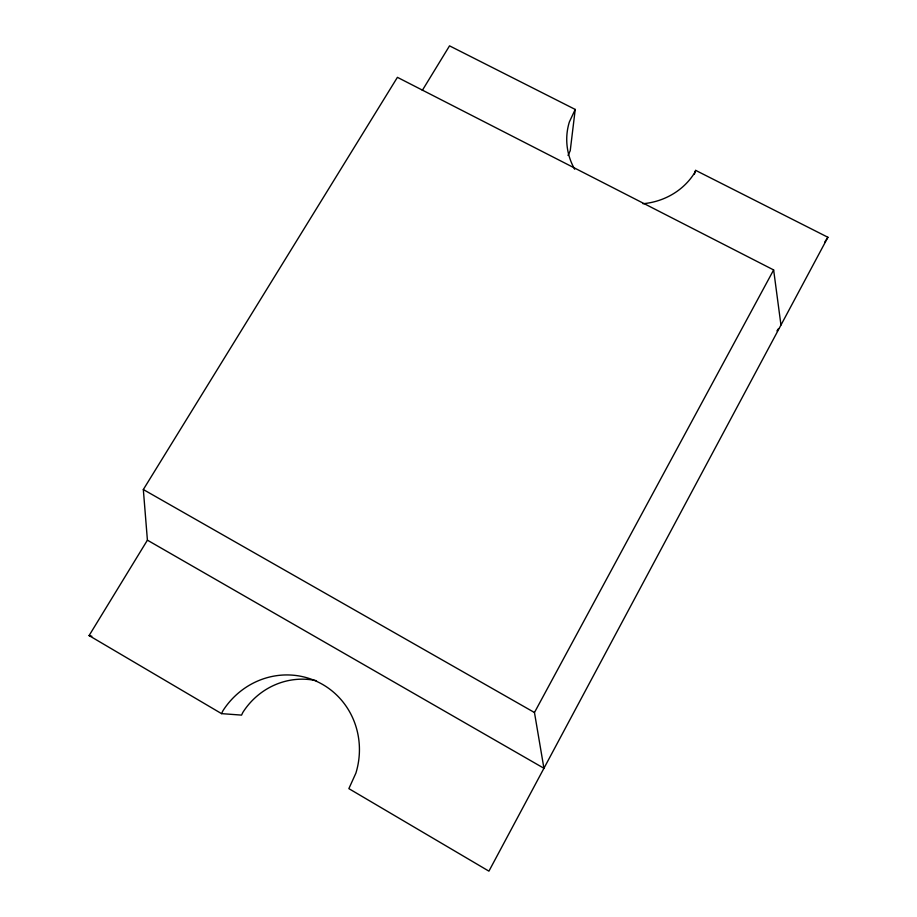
<?xml version="1.0" encoding="UTF-8"?>
<svg xmlns="http://www.w3.org/2000/svg" width="917" height="917" viewBox="0 0 917 917"><rect width="100%" height="100%" fill="white"/><g stroke="black" fill="none" stroke-linecap="round" stroke-linejoin="round"><path stroke-width="1.38" d="M422.29 90.428L449.536 45.85L575.223 109.432L570.236 150.697L568.047 155.42M694.284 174.413L695.682 170.379L827.913 237.274L488.921 871.15L348.861 788.631L355.876 773.169A77.257 74.151 -68.4 0 0 317.362 681.709A77.257 74.151 -68.4 0 0 222.957 710.698L221.559 713.632L89.087 635.584L147.408 540.17L143.327 489.54L397.416 77.337L773.639 269.942L780.963 325.054M695.682 170.379L694.536 172.958A68.5 63.571 6.2 0 1 643 203.723M575.223 109.432L569.354 121.972A68.5 63.571 6.2 0 0 574.65 169.209M147.408 540.17L543.93 768.274L534.462 712.52L773.639 269.942M824.853 241.905L827.913 237.274M776.951 330.888L778.556 328.561M221.559 713.632L241.561 715.111L242.856 712.394A71.606 68.855 -69.5 0 1 316.503 680.723M89.087 635.584L91.86 636.249M143.327 489.54L534.462 712.52"/></g></svg>
